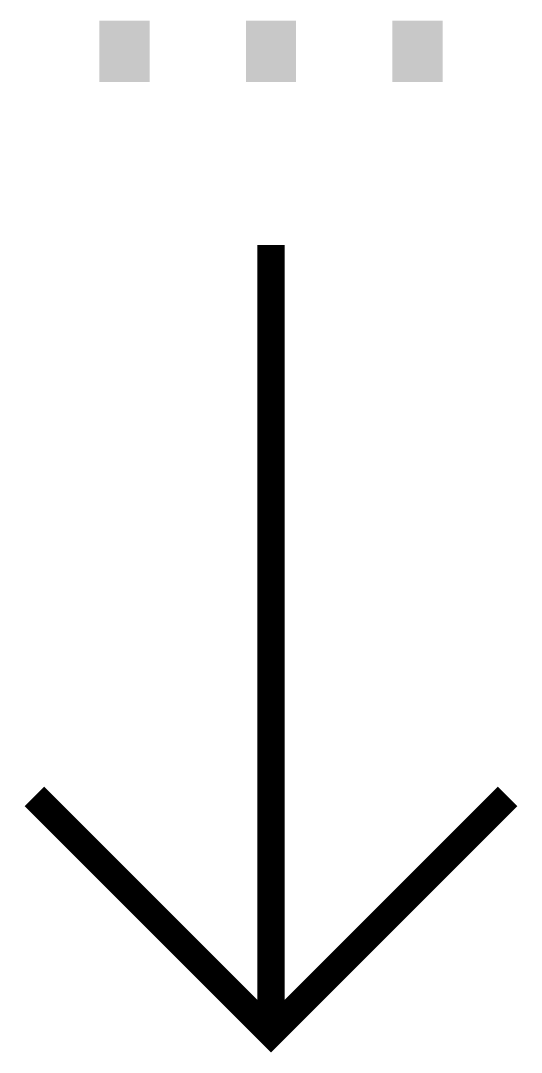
# Model space of a CAD drawing. Extents: x -3.2 to 3.2, y -0.2 to 12.8.
import ezdxf
from ezdxf.enums import TextEntityAlignment as Align

# ---------------------------------------------------------------- set-up
doc = ezdxf.new("R2010")
doc.units = 0
doc.header["$MEASUREMENT"] = 0
doc.layers.get('0').update_dxf_attribs({"linetype": 'CONTINUOUS'})
doc.styles.add('rtw_iso', font='iso-rtw.shx')

msp = doc.modelspace()

# ---------------------------------------------------------------- linework, layer by layer
at = {"linetype": 'Continuous'}
for q in [(0, 3), (0, 0), (0, 0), (0, 0)]:
    msp.add_line((0, 0), q, dxfattribs=at)
at = {"linetype": 'Continuous', "const_width": 0.35}
for points in [[(0, 0), (0, 10)], [(-3, 3), (0, 0), (3, 3)]]:
    msp.add_lwpolyline(points, dxfattribs=at)

# ---------------------------------------------------------------- texts
at = {"lineweight": 50, "style": 'rtw_iso'}
msp.add_attdef('...', text='...', height=5, dxfattribs=at).set_placement((0, 10.571), align=Align.BOTTOM_CENTER)

doc.saveas('drawing.dxf')
